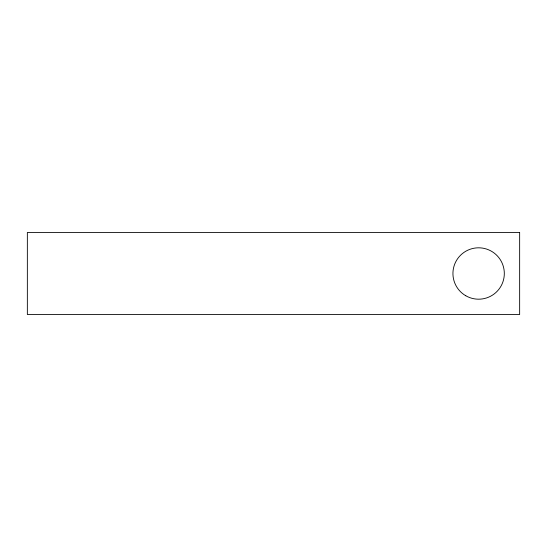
<?xml version="1.0" encoding="UTF-8"?>
<svg xmlns="http://www.w3.org/2000/svg" width="547" height="547" viewBox="0 0 547 547"><rect width="100%" height="100%" fill="white"/><g stroke="black" fill="none" stroke-linecap="round" stroke-linejoin="round"><path stroke-width="0.82" d="M519.65 232.475L27.35 232.475L27.35 314.525L519.65 314.525L519.65 232.475M465.777 295.749A25.695 25.695 0 0 0 504.32 273.5A25.695 25.695 0 0 0 465.777 251.251A25.695 25.695 0 0 0 465.777 295.749"/></g></svg>
